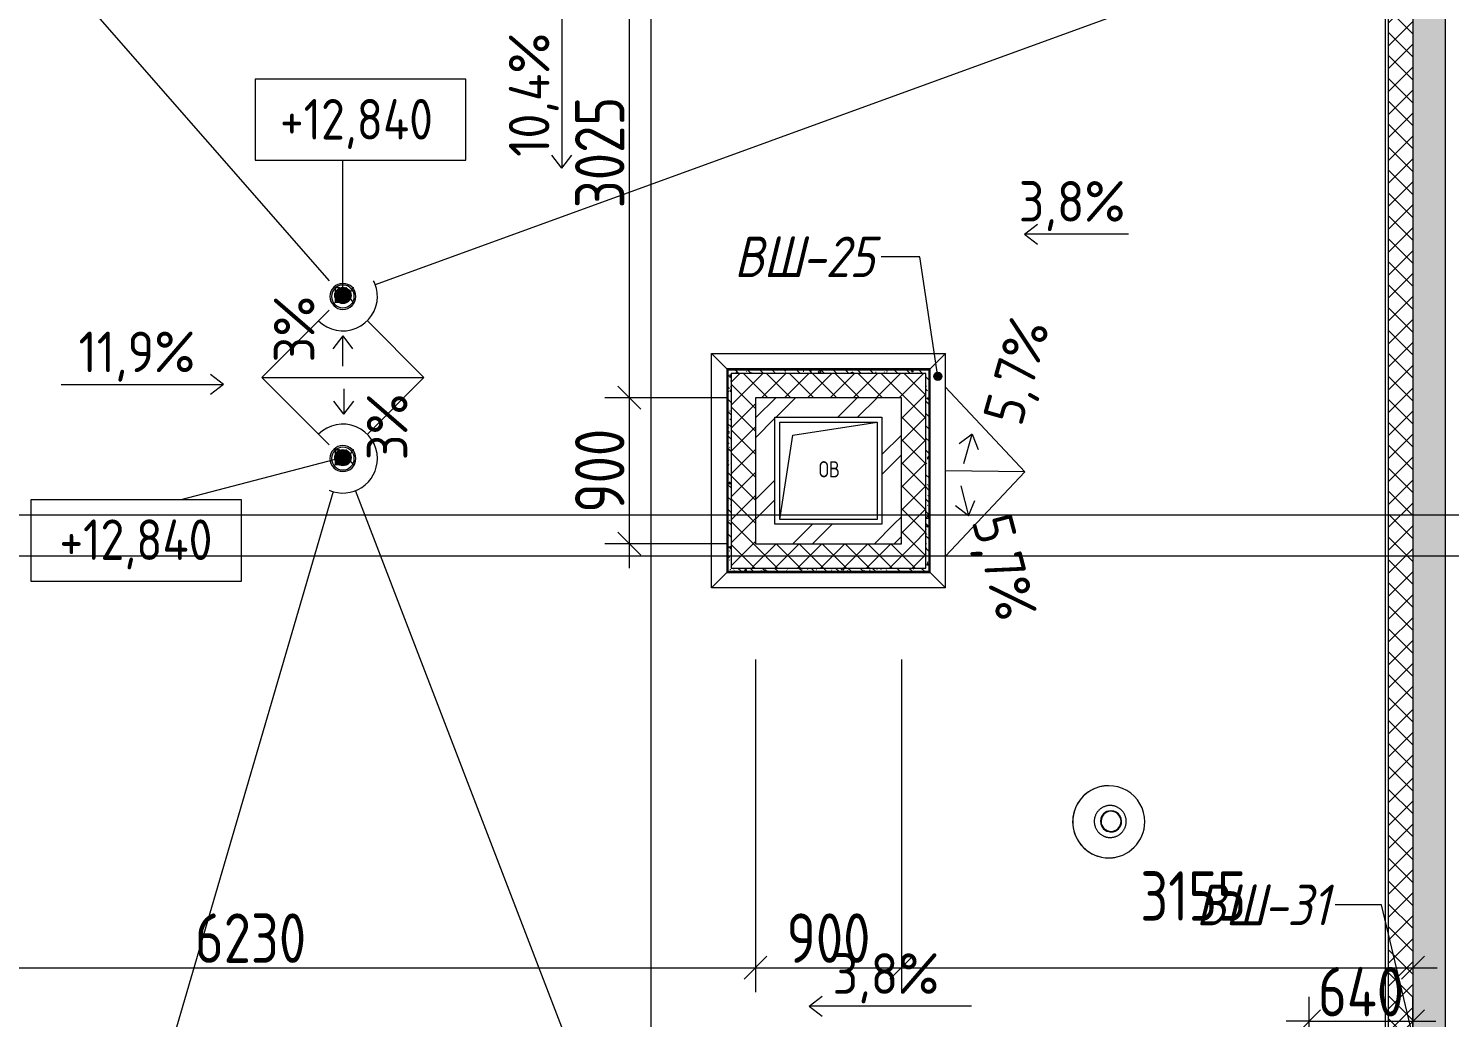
# Model space of a CAD drawing. Header units: millimetres. Extents: x -68946 to 690821, y -552984 to 293768.
# Drawn here: x 128727 to 137493, y -511053 to -504953 of the extents above; entities that cross this region are included whole.
import ezdxf

# ---------------------------------------------------------------- set-up
doc = ezdxf.new("R2010")
doc.units = ezdxf.units.MM
doc.linetypes.add('ADSK_Линия сетки', pattern=[2500, 2000, -250, 0, -250])
doc.layers.get('Defpoints').update_dxf_attribs({"color": 250})
for name, color, linetype, lineweight in [('Аннотация', 250, 'Continuous', 20), ('Крыша', 7, 'Continuous', 5), ('Оборудование', 7, 'Continuous', 9), ('Ограждение', 7, 'Continuous', 5), ('Окна', 7, 'Continuous', 5), ('Оси', 250, 'Continuous', 9), ('Отметки', 7, 'Continuous', 9), ('Перекрытие', 7, 'Continuous', 9), ('Размеры', 7, 'Continuous', 9), ('Стены внутренние', 7, 'Continuous', 9), ('Стены наружные', 7, 'Continuous', 9), ('Стены отделка', 7, 'Continuous', 13), ('Стены перегородки', 7, 'Continuous', 13), ('Стены штриховка', 250, 'Continuous', 9), ('Узлы', 250, 'Continuous', 18)]:
    doc.layers.add(name, color=color, linetype=linetype, lineweight=lineweight)
doc.styles.add('GOST Common_1', font='', dxfattribs={"width": 0.9, "height": 250})
doc.styles.add('GOST Common_2', font='', dxfattribs={"width": 0.8, "height": 350})
doc.styles.add('GOST Common_I', font='', dxfattribs={"width": 0.9, "height": 250})
doc.styles.add('ISOCPEUR', font='isocpeur.ttf', dxfattribs={"width": 0.8, "height": 100})
doc.styles.add('ISOCPEUR_1', font='isocpeur.ttf', dxfattribs={"width": 0.9, "height": 250})
doc.styles.add('А3', font='ГОСТ тип А.ttf')
doc.styles.get('GOST Common_1').set_extended_font_data('GOST Common')
doc.styles.get('GOST Common_2').set_extended_font_data('GOST Common')
doc.styles.get('GOST Common_I').set_extended_font_data('GOST Common', italic=True)
doc.dimstyles.new('ADSK_Основной_2_мм', dxfattribs={"dimscale": 304.8, "dimtxt": 201.142999, "dimasz": 0.463911, "dimexe": 0.492126, "dimexo": 0.492126, "dimgap": 0.098425, "dimtad": 1, "dimdec": 0, "dimdsep": 46, "dimtxsty": 'GOST Common_2', "dimblk1": 'OBLIQUE', "dimblk2": 'OBLIQUE', "dimsah": 1, "dimcen": 0.09, "dimdle": 0.492126, "dimazin": 0, "dimtfac": 1, "dimtdec": 4, "dimtix": 1, "dimtmove": 1, "dimatfit": 3, "dimfxl": 1, "dimtvp": 1, "dimtolj": 1, "dimtzin": 0, "dimlwd": 9, "dimlwe": 9, "dimarcsym": 2})
doc.dimstyles.new('ADSK_Основной_2_мм_1', dxfattribs={"dimscale": 304.8, "dimtxt": 201.142999, "dimasz": 0.463911, "dimexe": 0.492126, "dimexo": 0.492126, "dimgap": 0.098425, "dimtad": 1, "dimdec": 0, "dimdsep": 46, "dimtxsty": 'GOST Common_2', "dimblk1": 'OBLIQUE', "dimblk2": 'OBLIQUE', "dimsah": 1, "dimcen": 0.09, "dimdle": 0.492126, "dimazin": 0, "dimtfac": 1, "dimtdec": 4, "dimtix": 1, "dimtmove": 0, "dimatfit": 3, "dimfxl": 1, "dimtvp": 1, "dimtolj": 1, "dimtzin": 0, "dimlwd": 9, "dimlwe": 9, "dimarcsym": 2})
pattern_1 = [(45, (23667.23, -543980.64), (-251.4472, 251.4472), []), (45, (23667.23, -543599.64), (-251.4472, 251.4472), [])]
pattern_2 = [(135, (23667.23, -543980.64), (-75.43415, -75.43415), [106.68, -17.78, 3.556, -17.78]), (135, (23667.23, -543905.25), (-75.43415, -75.43415), []), (50, (23667.23, -543980.64), (127.52922, -11.15758), [13.335, -146.685]), (355, (23667.23, -543980.64), (-24.66966, 133.74002), [10.668, -117.348]), (100.451, (23677.86, -543981.57), (102.85973, 122.58178), [11.333, -124.663]), (46.184, (23667.23, -543945.08), (189.75516, -29.43036), [20.002, -220.027]), (96.636, (23683.04, -543947.53), (166.1822, 173.1996), [17, -186.995]), (351.184, (23667.23, -543945.08), (166.18393, 173.19757), [16.002, -176.022]), (21, (23685.01, -543953.97), (106.130265, -71.58603), [13.335, -146.685]), (326, (23685.01, -543953.97), (43.26188, 128.93175), [10.668, -117.348]), (71.451, (23693.85, -543959.94), (149.39198, 57.34505), [11.333, -124.663]), (37.5, (23667.23, -543980.64), (2.162228, 59.188357), [3.353, -112.573, 3.353, -115.773, -117.793]), (37.5, (23667.23, -543980.64), (2.162228, 59.188357), [-235.052, 3.353, -114.44]), (7.5, (23667.23, -543980.64), (46.773857, 70.126152), [3.353, -64.567, 3.353, -109.906, -44.895]), (7.5, (23667.23, -543980.64), (46.773857, 70.126152), [-181.178, 3.353, -41.542]), (327.5, (23627.58, -543980.64), (94.913671, -4.010093), [3.353, -41.097, 3.353, -135.331, -184.023]), (327.5, (23627.58, -543980.64), (94.913671, -4.010093), [-183.134, 3.353, -180.67]), (317.5, (23609.8, -543980.64), (103.69057, 17.79882), [3.353, -54.432, 3.353, -88.748, -130.683]), (317.5, (23609.8, -543980.64), (103.69057, 17.79882), [-149.885, 3.353, -127.33])]
pattern_3 = [(45, (23667.23, -543980.64), (-70.71068, 70.71068), []), (135, (23667.23, -543980.64), (-70.71068, -70.71068), [])]

# ---------------------------------------------------------------- blocks, each defined once
blk = doc.blocks.new('Ограждение - Ограждение-35939408-АР3_Кладочный план кровли _17_930 С2-3')
at = {"layer": 'Ограждение'}
for p, q in [((109273, 35578), (109273, 37022)), ((109367, 36928), (109273, 37022)), ((109273, 37022), (110717, 37022)), ((110623, 36928), (110717, 37022)), ((110717, 35578), (110717, 37022)), ((109367, 35672), (109273, 35578)), ((110717, 35578), (110623, 35672)), ((110717, 35578), (109273, 35578))]:
    blk.add_line(p, q, dxfattribs=at)
blk = doc.blocks.new('TN_Воронка ТехноНИКОЛЬ ВБ - Воронка ТехноНИКОЛЬ ВБ ЭКО_ Ø110х315мм-V26-АР3_Кладочный план кровли _17_930 С2-3')
at = {"layer": 'Оборудование'}
for radius, start, end in [(212.5, 360, 26.89631), (212.5, 225.01267, 360), (80, 0, 180), (80, 180, 360), (70, 360, 180), (70, 180, 360)]:
    blk.add_arc((0, 0), radius, start, end, dxfattribs=at)
blk = doc.blocks.new('TN_Воронка ТехноНИКОЛЬ ВБ - Воронка ТехноНИКОЛЬ ВБ ЭКО_ Ø110х315мм-V27-АР3_Кладочный план кровли _17_930 С2-3')
at = {"layer": 'Оборудование'}
for radius, start, end in [(212.5, 360, 134.98733), (212.5, 246.59145, 360), (80, 0, 180), (80, 180, 360), (70, 360, 180), (70, 180, 360)]:
    blk.add_arc((0, 0), radius, start, end, dxfattribs=at)
blk = doc.blocks.new('_Wn_-As_OpeningMEP_floor__Rectangular - _Wn_-As_OpeningMEP_floor__Rectangular-32466830-АР3_Кладочный план кровли _17_930 С2-3')
at = {"layer": 'Узлы', "lineweight": 5}
for p, q in [((-300, -250), (-219.6, 269.6)), ((-219.6, 269.6), (300, 350))]:
    blk.add_line(p, q, dxfattribs=at)
blk = doc.blocks.new('TN_Аэратор кровельный ТехноНИКОЛЬ - Аэратор кровельный ТехноНИКОЛЬ 160х460мм-36023644-АР3_Кладочный план кровли _17_930 С2-3')
at = {"layer": 'Оборудование'}
for p, q in [((74130.2, 40914.9), (74130, 40914.8)), ((74175.1, 40763.2), (74174.8, 40763.1)), ((74200, 40635.6), (74200.3, 40635.7)), ((74216.4, 40478.3), (74216.6, 40478.3))]:
    blk.add_line(p, q, dxfattribs=at)
at = {"layer": 'Оборудование', "flags": 128}
for points in [[(74281.3, 40698.4), (74281.3, 40702.4), (74281, 40706.3), (74280.6, 40710.2), (74280.1, 40714.2), (74279.4, 40718), (74278.5, 40721.9), (74277.5, 40725.7), (74276.3, 40729.5), (74275, 40733.2), (74273.6, 40736.9), (74271.9, 40740.5), (74270.2, 40744), (74268.3, 40747.5), (74266.3, 40750.9), (74264.1, 40754.2), (74261.8, 40757.4), (74259.4, 40760.5), (74256.9, 40763.5), (74254.2, 40766.4), (74251.4, 40769.2), (74248.5, 40771.9), (74245.5, 40774.5), (74242.5, 40777), (74239.3, 40779.3), (74236, 40781.5), (74232.6, 40783.6), (74229.2, 40785.5), (74225.7, 40787.3), (74222.1, 40788.9), (74218.4, 40790.4), (74214.7, 40791.8), (74211, 40793), (74207.2, 40794.1), (74203.3, 40795), (74199.4, 40795.7), (74195.5, 40796.3), (74191.6, 40796.8), (74187.7, 40797), (74183.7, 40797.2), (74179.8, 40797.1), (74175.8, 40796.9), (74171.9, 40796.6), (74168, 40796.1), (74164.1, 40795.4), (74160.2, 40794.6), (74156.4, 40793.6), (74152.6, 40792.5), (74148.9, 40791.2), (74145.2, 40789.8), (74141.6, 40788.2), (74138, 40786.5), (74134.6, 40784.6), (74131.1, 40782.7), (74127.8, 40780.5), (74124.6, 40778.3), (74121.4, 40775.9), (74118.4, 40773.4), (74115.5, 40770.7), (74112.6, 40768), (74109.9, 40765.1), (74107.3, 40762.2), (74104.8, 40759.1), (74102.4, 40755.9), (74100.2, 40752.7), (74098.1, 40749.3), (74096.1, 40745.9), (74094.3, 40742.4), (74092.6, 40738.9), (74091.1, 40735.2), (74089.7, 40731.5), (74088.4, 40727.8), (74087.3, 40724), (74086.4, 40720.2), (74085.6, 40716.3), (74085, 40712.4), (74084.5, 40708.5), (74084.2, 40704.5), (74084, 40700.6), (74084, 40698.5)], [(74084, 40698.5), (74084.1, 40694.5), (74084.3, 40690.6), (74084.7, 40686.6), (74085.2, 40682.7), (74085.9, 40678.8), (74086.8, 40675), (74087.8, 40671.2), (74089, 40667.4), (74090.3, 40663.7), (74091.8, 40660), (74093.4, 40656.4), (74095.1, 40652.9), (74097, 40649.4), (74099, 40646), (74101.2, 40642.7), (74103.5, 40639.5), (74105.9, 40636.4), (74108.5, 40633.4), (74111.1, 40630.5), (74113.9, 40627.6), (74116.8, 40624.9), (74119.8, 40622.4), (74122.9, 40619.9), (74126.1, 40617.6), (74129.3, 40615.4), (74132.7, 40613.3), (74136.1, 40611.4), (74139.7, 40609.6), (74143.2, 40607.9), (74146.9, 40606.4), (74150.6, 40605.1), (74154.4, 40603.9), (74158.2, 40602.8), (74162, 40601.9), (74165.9, 40601.2), (74169.8, 40600.6), (74173.7, 40600.1), (74177.6, 40599.9), (74181.6, 40599.7), (74185.5, 40599.8), (74189.5, 40600), (74193.4, 40600.3), (74197.3, 40600.8), (74201.2, 40601.5), (74205.1, 40602.3), (74208.9, 40603.3), (74212.7, 40604.4), (74216.4, 40605.7), (74220.1, 40607.1), (74223.7, 40608.7), (74227.3, 40610.4), (74230.8, 40612.2), (74234.2, 40614.2), (74237.5, 40616.4), (74240.7, 40618.6), (74243.9, 40621), (74246.9, 40623.5), (74249.9, 40626.2), (74252.7, 40628.9), (74255.4, 40631.8), (74258, 40634.7), (74260.5, 40637.8), (74262.9, 40640.9), (74265.1, 40644.2), (74267.2, 40647.5), (74269.2, 40651), (74271, 40654.5), (74272.7, 40658), (74274.2, 40661.7), (74275.6, 40665.4), (74276.9, 40669.1), (74278, 40672.9), (74278.9, 40676.7), (74279.7, 40680.6), (74280.4, 40684.5), (74280.8, 40688.4), (74281.2, 40692.4), (74281.3, 40696.3), (74281.3, 40698.4)]]:
    blk.add_lwpolyline(points, dxfattribs=at)
at = {"layer": 'Оборудование'}
for centre, major_axis, start_param, end_param in [((74173.2, 40696.6), (-43.2, 218.3), 0.253317, 1.375315), ((74173.4, 40696.6), (-43.2, 218.3), 4.516907, 7.6585), ((74173.2, 40696.6), (-43.2, 218.3), 6.087704, 6.312103), ((74187.4, 40699.4), (-12.6, 63.8), 6.087704, 7.6585), ((74187.7, 40699.4), (-12.6, 63.8), 4.516907, 7.6585), ((74187.7, 40699.4), (-12, 60.8), 4.516907, 7.6585), ((74173.2, 40696.6), (-43.2, 218.3), 1.375315, 2.721712), ((74173.4, 40696.6), (-43.2, 218.3), 1.375315, 4.516907), ((74187.4, 40699.4), (-12.6, 63.8), 1.375315, 3.33881), ((74187.7, 40699.4), (-12.6, 63.8), 1.375315, 4.516907), ((74187.7, 40699.4), (-12, 60.8), 1.375315, 4.516907), ((74187.4, 40699.4), (-12, 60.8), 4.516907, 5.933399), ((74187.4, 40699.4), (-12, 60.8), 3.172849, 4.516907), ((74173.2, 40696.6), (-43.2, 218.3), 2.946111, 3.170511)]:
    blk.add_ellipse(centre, major_axis=major_axis, ratio=0.999485, start_param=start_param, end_param=end_param, dxfattribs=at)
blk = doc.blocks.new('Высотные отметки - Рамка-32693647-АР3_Кладочный план кровли _17_930 С2-3')
at = {"layer": 'Аннотация'}
for p, q in [((-6.5, 0), (-6.5, 5)), ((-6.5, 5), (6.5, 5)), ((6.5, 5), (6.5, 0)), ((6.5, 0), (-6.5, 0))]:
    blk.add_line(p, q, dxfattribs=at)
blk = doc.blocks.new('_Oblique')
at = {"color": 0, "linetype": 'ByBlock', "lineweight": -2}
blk.add_line((-0.5, -0.5), (0.5, 0.5), dxfattribs=at)
blk = doc.blocks.new('*D6253')
at = {"layer": 'Defpoints', "color": 0, "lineweight": 30, "transparency": 16777216}
for p in [(126982.2, -507190.7), (133212.2, -508693.6), (133212.2, -510745.1)]:
    blk.add_point(p, dxfattribs=at)
at = {"layer": 'Размеры', "color": 0, "lineweight": 9, "transparency": 16777216}
for p, q in [((126982.2, -507340.7), (126982.2, -510895.1)), ((133212.2, -508843.6), (133212.2, -510895.1)), ((126832.2, -510745.1), (133362.2, -510745.1))]:
    blk.add_line(p, q, dxfattribs=at)
at = {"layer": 'Размеры', "color": 0, "lineweight": 9, "transparency": 16777216, "xscale": 141.4, "yscale": 141.4, "zscale": 141.4, "rotation": 180}
blk.add_blockref('_Oblique', (126982.2, -510745.1), dxfattribs=at)
at = {"layer": 'Размеры', "color": 0, "lineweight": 9, "transparency": 16777216, "xscale": 141.4, "yscale": 141.4, "zscale": 141.4}
blk.add_blockref('_Oblique', (133212.2, -510745.1), dxfattribs=at)
at = {"layer": 'Размеры', "color": 0, "transparency": 16777216, "insert": (130097.2, -510562.7), "char_height": 304.8, "width": 605.475, "attachment_point": 5, "style": 'А3'}
blk.add_mtext('\\A1;6230', dxfattribs=at)
blk = doc.blocks.new('*D6254')
at = {"layer": 'Defpoints', "color": 0, "lineweight": 30, "transparency": 16777216}
for p in [(133212.2, -508693.6), (134112.2, -508693.6), (134112.2, -510745.1)]:
    blk.add_point(p, dxfattribs=at)
at = {"layer": 'Размеры', "color": 0, "lineweight": 9, "transparency": 16777216}
for p, q in [((133212.2, -508843.6), (133212.2, -510895.1)), ((134112.2, -508843.6), (134112.2, -510895.1)), ((133062.2, -510745.1), (134262.2, -510745.1))]:
    blk.add_line(p, q, dxfattribs=at)
at = {"layer": 'Размеры', "color": 0, "lineweight": 9, "transparency": 16777216, "xscale": 141.4, "yscale": 141.4, "zscale": 141.4, "rotation": 180}
blk.add_blockref('_Oblique', (133212.2, -510745.1), dxfattribs=at)
at = {"layer": 'Размеры', "color": 0, "lineweight": 9, "transparency": 16777216, "xscale": 141.4, "yscale": 141.4, "zscale": 141.4}
blk.add_blockref('_Oblique', (134112.2, -510745.1), dxfattribs=at)
at = {"layer": 'Размеры', "color": 0, "transparency": 16777216, "insert": (133662.2, -510562.7), "char_height": 304.8, "width": 454.106, "attachment_point": 5, "style": 'А3'}
blk.add_mtext('\\A1;900', dxfattribs=at)
blk = doc.blocks.new('*D6255')
at = {"layer": 'Defpoints', "color": 0, "lineweight": 30, "transparency": 16777216}
for p in [(134112.2, -508693.6), (137267.2, -510645.1), (137267.2, -510745.1)]:
    blk.add_point(p, dxfattribs=at)
at = {"layer": 'Размеры', "color": 0, "lineweight": 9, "transparency": 16777216}
for p, q in [((134112.2, -508843.6), (134112.2, -510895.1)), ((133962.2, -510745.1), (137417.2, -510745.1)), ((137267.2, -510795.1), (137267.2, -510895.1))]:
    blk.add_line(p, q, dxfattribs=at)
at = {"layer": 'Размеры', "color": 0, "lineweight": 9, "transparency": 16777216, "xscale": 141.4, "yscale": 141.4, "zscale": 141.4, "rotation": 180}
blk.add_blockref('_Oblique', (134112.2, -510745.1), dxfattribs=at)
at = {"layer": 'Размеры', "color": 0, "lineweight": 9, "transparency": 16777216, "xscale": 141.4, "yscale": 141.4, "zscale": 141.4}
blk.add_blockref('_Oblique', (137267.2, -510745.1), dxfattribs=at)
at = {"layer": 'Размеры', "color": 0, "transparency": 16777216, "insert": (135585.6, -510150.6), "char_height": 304.8, "width": 560.473, "attachment_point": 1, "line_spacing_factor": 1.022761, "style": 'А3'}
blk.add_mtext('\\A1;3155', dxfattribs=at)
blk = doc.blocks.new('*D6394')
at = {"layer": 'Defpoints', "color": 0, "lineweight": 30, "transparency": 16777216}
for p in [(132533.6, -504205.6), (132433.6, -507230.6), (133183.2, -507230.6)]:
    blk.add_point(p, dxfattribs=at)
at = {"layer": 'Размеры', "color": 0, "lineweight": 9, "transparency": 16777216}
for p, q in [((132433.6, -504055.6), (132433.6, -507380.6)), ((132383.6, -504205.6), (132283.6, -504205.6)), ((133033.2, -507230.6), (132283.6, -507230.6))]:
    blk.add_line(p, q, dxfattribs=at)
at = {"layer": 'Размеры', "color": 0, "lineweight": 9, "transparency": 16777216, "xscale": 141.4, "yscale": 141.4, "zscale": 141.4}
for p, rotation in [((132433.6, -504205.6), 90), ((132433.6, -507230.6), 270)]:
    blk.add_blockref('_Oblique', p, dxfattribs=dict(at, rotation=rotation))
at = {"layer": 'Размеры', "color": 0, "transparency": 16777216, "insert": (132251.2, -505718.1), "char_height": 304.8, "width": 605.475, "attachment_point": 5, "rotation": 90, "style": 'А3'}
blk.add_mtext('\\A1;3025', dxfattribs=at)
blk = doc.blocks.new('*D6395')
at = {"layer": 'Defpoints', "color": 0, "lineweight": 30, "transparency": 16777216}
for p in [(133183.2, -507230.6), (132433.6, -508130.6), (133183.2, -508130.6)]:
    blk.add_point(p, dxfattribs=at)
at = {"layer": 'Размеры', "color": 0, "lineweight": 9, "transparency": 16777216}
for p, q in [((132433.6, -507080.6), (132433.6, -508280.6)), ((133033.2, -507230.6), (132283.6, -507230.6)), ((133033.2, -508130.6), (132283.6, -508130.6))]:
    blk.add_line(p, q, dxfattribs=at)
at = {"layer": 'Размеры', "color": 0, "lineweight": 9, "transparency": 16777216, "xscale": 141.4, "yscale": 141.4, "zscale": 141.4}
for p, rotation in [((132433.6, -507230.6), 90), ((132433.6, -508130.6), 270)]:
    blk.add_blockref('_Oblique', p, dxfattribs=dict(at, rotation=rotation))
at = {"layer": 'Размеры', "color": 0, "transparency": 16777216, "insert": (132251.2, -507680.6), "char_height": 304.8, "width": 454.106, "attachment_point": 5, "rotation": 90, "style": 'А3'}
blk.add_mtext('\\A1;900', dxfattribs=at)
blk = doc.blocks.new('*D6398')
at = {"layer": 'Defpoints', "color": 0, "lineweight": 30, "transparency": 16777216}
for p in [(137267.2, -511075.3), (136627.2, -511500.6), (137267.2, -511500.6)]:
    blk.add_point(p, dxfattribs=at)
at = {"layer": 'Размеры', "color": 0, "lineweight": 9, "transparency": 16777216}
for p, q in [((136627.2, -511350.6), (136627.2, -510925.3)), ((137267.2, -511350.6), (137267.2, -510925.3)), ((136627.2, -511075.3), (136485.8, -511075.3)), ((136627.2, -511075.3), (137267.2, -511075.3)), ((137267.2, -511075.3), (137408.6, -511075.3))]:
    blk.add_line(p, q, dxfattribs=at)
at = {"layer": 'Размеры', "color": 0, "lineweight": 9, "transparency": 16777216, "xscale": 141.4, "yscale": 141.4, "zscale": 141.4}
blk.add_blockref('_Oblique', (136627.2, -511075.3), dxfattribs=at)
at = {"layer": 'Размеры', "color": 0, "lineweight": 9, "transparency": 16777216, "xscale": 141.4, "yscale": 141.4, "zscale": 141.4, "rotation": 180}
blk.add_blockref('_Oblique', (137267.2, -511075.3), dxfattribs=at)
at = {"layer": 'Размеры', "color": 0, "transparency": 16777216, "insert": (136947.2, -510892.9), "char_height": 304.8, "width": 474.561, "attachment_point": 5, "style": 'А3'}
blk.add_mtext('\\A1;640', dxfattribs=at)

msp = doc.modelspace()

# ---------------------------------------------------------------- hatches: boundary and pattern name
at = {"layer": 'Аннотация'}
h = msp.add_hatch(color=256, dxfattribs=at)
edge = h.paths.add_edge_path()
edge.add_arc((134336.7466, -507098.6607), 25, 0, 360)
at = {"layer": 'Отметки'}
h = msp.add_hatch(color=256, dxfattribs=at)
edge = h.paths.add_edge_path()
edge.add_arc((130667.2298, -506599.66), 50, 0, 360)
h = msp.add_hatch(color=256, dxfattribs=at)
edge = h.paths.add_edge_path()
edge.add_arc((130667.2298, -507599.66), 50, 0, 360)
at = {"layer": 'Стены внутренние', "lineweight": 5}
h = msp.add_hatch(dxfattribs=at)
h.set_pattern_fill('FP_1', color=256, style=0, pattern_type=2)
h.set_pattern_definition([(135, (23667.23, -543980.64), (-142.56192, -142.56192), []), (135, (23809.8, -543980.64), (-142.56192, -142.56192), [252.016, -50.403, 3.353, -47.05])])
h.paths.add_polyline_path([(137467.2304, -524955.6404), (137467.2304, -485605.6404), (137267.2304, -485605.6404), (137267.2304, -524955.6404), (137399.2356, -524955.6404)])
at = {"layer": 'Стены наружные', "lineweight": 5}
h = msp.add_hatch(dxfattribs=at)
h.set_pattern_fill('FP_33', color=256, style=0, pattern_type=2)
h.set_pattern_definition(pattern_3)
h.paths.add_polyline_path([(137267.2298, -511354.64), (137267.2298, -494965.64), (137117.2298, -494965.64), (137117.2298, -511354.64)])
h = msp.add_hatch(dxfattribs=at)
h.set_pattern_fill('FP_48', color=256, style=0, pattern_type=2)
h.set_pattern_definition(pattern_2)
h.paths.add_polyline_path([(133062.2304, -507080.6404), (134262.2304, -507080.6404), (134262.2304, -507060.6404), (133042.2304, -507060.6404), (133042.2304, -507080.6404)])
h = msp.add_hatch(dxfattribs=at)
h.set_pattern_fill('FP_48', color=256, style=0, pattern_type=2)
h.set_pattern_definition(pattern_2)
h.paths.add_polyline_path([(133042.2304, -508300.6404), (133062.2304, -508300.6404), (133062.2304, -507080.6404), (133042.2304, -507080.6404), (133042.2304, -507681.1631)])
h = msp.add_hatch(dxfattribs=at)
h.set_pattern_fill('FP_33', color=256, style=0, pattern_type=2)
h.set_pattern_definition(pattern_3)
h.paths.add_polyline_path([(133212.2304, -507230.6404), (134112.2304, -507230.6404), (134112.2304, -507080.6404), (133062.2304, -507080.6404), (133062.2304, -507230.6404), (133146.0082, -507230.6404)])
h = msp.add_hatch(dxfattribs=at)
h.set_pattern_fill('FP_33', color=256, style=0, pattern_type=2)
h.set_pattern_definition(pattern_3)
h.paths.add_polyline_path([(134262.2304, -508130.6404), (134262.2304, -507080.6404), (134112.2304, -507080.6404), (134112.2304, -508130.6404)])
h = msp.add_hatch(dxfattribs=at)
h.set_pattern_fill('FP_48', color=256, style=0, pattern_type=2)
h.set_pattern_definition(pattern_2)
h.paths.add_polyline_path([(134262.2304, -508280.6404), (134282.2304, -508280.6404), (134282.2304, -507060.6404), (134262.2304, -507060.6404), (134262.2304, -508233.5988)])
h = msp.add_hatch(dxfattribs=at)
h.set_pattern_fill('FP_33', color=256, style=0, pattern_type=2)
h.set_pattern_definition(pattern_3)
h.paths.add_polyline_path([(133062.2304, -508280.6404), (133212.2304, -508280.6404), (133212.2304, -507230.6404), (133062.2304, -507230.6404), (133062.2304, -507681.1631)])
h = msp.add_hatch(dxfattribs=at)
h.set_pattern_fill('FP_43', color=256, style=0, pattern_type=2)
h.set_pattern_definition(pattern_1)
h.paths.add_polyline_path([(133854.8794, -507350.6404), (133992.2304, -507350.6404), (133992.2304, -507230.6404), (133212.2304, -507230.6404), (133212.2304, -507350.6404), (133332.2304, -507350.6404)])
h = msp.add_hatch(dxfattribs=at)
h.set_pattern_fill('FP_43', color=256, style=0, pattern_type=2)
h.set_pattern_definition(pattern_1)
h.paths.add_polyline_path([(133992.2304, -508010.6404), (134112.2304, -508010.6404), (134112.2304, -507230.6404), (133992.2304, -507230.6404), (133992.2304, -507681.1631)])
h = msp.add_hatch(dxfattribs=at)
h.set_pattern_fill('FP_43', color=256, style=0, pattern_type=2)
h.set_pattern_definition(pattern_1)
h.paths.add_polyline_path([(133332.2304, -508130.6404), (133332.2304, -507350.6404), (133212.2304, -507350.6404), (133212.2304, -508130.6404)])
h = msp.add_hatch(dxfattribs=at)
h.set_pattern_fill('FP_43', color=256, style=0, pattern_type=2)
h.set_pattern_definition(pattern_1)
h.paths.add_polyline_path([(133332.2304, -508130.6404), (134112.2304, -508130.6404), (134112.2304, -508010.6404), (133332.2304, -508010.6404)])
h = msp.add_hatch(dxfattribs=at)
h.set_pattern_fill('FP_33', color=256, style=0, pattern_type=2)
h.set_pattern_definition(pattern_3)
h.paths.add_polyline_path([(133854.8794, -508280.6404), (134262.2304, -508280.6404), (134262.2304, -508130.6404), (133212.2304, -508130.6404), (133212.2304, -508280.6404), (133332.2304, -508280.6404)])
h = msp.add_hatch(dxfattribs=at)
h.set_pattern_fill('FP_48', color=256, style=0, pattern_type=2)
h.set_pattern_definition(pattern_2)
h.paths.add_polyline_path([(133332.2304, -508300.6404), (134282.2304, -508300.6404), (134282.2304, -508280.6404), (133062.2304, -508280.6404), (133062.2304, -508300.6404), (133146.0082, -508300.6404)])

# ---------------------------------------------------------------- linework, layer by layer
at = {"layer": 'Аннотация'}
for p, q in [((134224.8991, -506361.6254), (133986.1343, -506361.6254)), ((134336.7466, -507098.6607), (134224.8991, -506361.6254)), ((137073.4943, -510358.0261), (136787.1045, -510358.0261)), ((137345.1482, -511499.9974), (137073.4943, -510358.0261))]:
    msp.add_line(p, q, dxfattribs=at)
msp.add_circle((134336.7466, -507098.6607), 25, dxfattribs=at)
at = {"layer": 'Крыша'}
for p, q in [((136989.2298, -504306.7315), (130865.4991, -506533.5427)), ((128890.9804, -504575.6404), (130583.2304, -506509.6404)), ((130167.2304, -507105.6404), (130583.2304, -506689.6404)), ((130816.6677, -506755.0777), (131167.2304, -507105.6404)), ((130583.2304, -507521.6404), (130167.2304, -507105.6404)), ((130167.2304, -507105.6404), (131167.2304, -507105.6404)), ((131167.2304, -507105.6404), (130816.6677, -507456.2031)), ((134384.2304, -507164.9518), (134873.0952, -507686.6404)), ((134873.0952, -507686.6404), (134384.2304, -507681.8387)), ((134873.0952, -507686.6404), (134384.2304, -508208.329)), ((130607.8965, -507808.2798), (128648.6303, -514499.641)), ((132886.7338, -513369.0185), (130745.3995, -507802.8536))]:
    msp.add_line(p, q, dxfattribs=at)
at = {"layer": 'Оси', "linetype": 'ADSK_Линия сетки', "ltscale": 100}
for p, q in [((132567.2307, -482778.6358), (132567.2307, -547719.4803)), ((137267.2304, -482778.6358), (137267.2304, -547719.4803)), ((179694.6279, -507955.4895), (122987.2298, -507955.4895)), ((88763.207, -508205.64), (180488.1093, -508205.64))]:
    msp.add_line(p, q, dxfattribs=at)
at = {"layer": 'Отметки'}
for p, q in [((130667.2298, -505765.0628), (130775.3664, -505765.0628)), ((130667.2298, -506599.66), (130667.2298, -505765.0628)), ((130667.2298, -507599.66), (129667.0878, -507860.5814)), ((129667.0878, -507860.5814), (129392.0317, -507860.5814))]:
    msp.add_line(p, q, dxfattribs=at)
for centre in [(130667.2298, -506599.66), (130667.2298, -507599.66)]:
    msp.add_circle(centre, 50, dxfattribs=at)
at = {"layer": 'Перекрытие'}
for p, q in [((133362.2304, -507980.6404), (133362.2304, -507380.6404)), ((133362.2304, -507380.6404), (133962.2304, -507380.6404)), ((133962.2304, -507380.6404), (133962.2304, -507980.6404)), ((133962.2304, -507980.6404), (133362.2304, -507980.6404))]:
    msp.add_line(p, q, dxfattribs=at)
at = {"layer": 'Размеры'}
for p, q in [((132017.1378, -504814.2708), (132017.1378, -505814.2708)), ((132017.1378, -505814.2708), (131955.7516, -505734.2708)), ((132017.1378, -505814.2708), (132078.5239, -505734.2708)), ((134870.6361, -506221.12), (134950.6361, -506159.7339)), ((134870.6361, -506221.12), (134950.6361, -506282.5062)), ((135513.2807, -506221.12), (134870.6361, -506221.12)), ((130665.6002, -506849.3161), (130604.2141, -506929.3161)), ((130665.6002, -506849.3161), (130726.9864, -506929.3161)), ((130665.6002, -507035.0538), (130665.6002, -506849.3161)), ((129929.5482, -507149.3737), (129849.5482, -507087.9876)), ((128929.5482, -507149.3737), (129929.5482, -507149.3737)), ((129929.5482, -507149.3737), (129849.5482, -507210.7599)), ((130672.1173, -507175.1717), (130672.1173, -507331.5824)), ((130672.1173, -507331.5824), (130610.7312, -507251.5824)), ((130672.1173, -507331.5824), (130733.5035, -507251.5824)), ((134548.6477, -507454.9571), (134467.8403, -507515.2765)), ((134497.7019, -507635.4742), (134548.6477, -507454.9571)), ((134548.6477, -507454.9571), (134585.9972, -507548.6229)), ((134477.8883, -507774.4952), (134526.2935, -507958.0428)), ((134526.2935, -507958.0428), (134446.5366, -507896.3411)), ((134526.2935, -507958.0428), (134565.2501, -507865.034)), ((133543.5179, -510982.8713), (133623.5179, -510921.4851)), ((133543.5179, -510982.8713), (133623.5179, -511044.2574)), ((134543.5179, -510982.8713), (133543.5179, -510982.8713))]:
    msp.add_line(p, q, dxfattribs=at)
at = {"layer": 'Стены отделка', "lineweight": 5}
for p, q in [((134290.2304, -507052.6404), (133034.2304, -507052.6404)), ((133034.2304, -507052.6404), (133034.2304, -508308.6404)), ((134290.2304, -508308.6404), (134290.2304, -507052.6404)), ((133034.2304, -508308.6404), (134290.2304, -508308.6404))]:
    msp.add_line(p, q, dxfattribs=at)
at = {"layer": 'Стены перегородки'}
for p, q in [((137467.2304, -524955.6404), (137467.2304, -485405.6404)), ((137267.2304, -485605.6404), (137267.2304, -515530.6404)), ((137267.2298, -494965.64), (137267.2298, -511354.64)), ((137097.2298, -511350.6404), (137097.2298, -495115.64)), ((134112.2304, -507230.6404), (133212.2304, -507230.6404)), ((133212.2304, -507230.6404), (133212.2304, -508130.6404)), ((134112.2304, -508130.6404), (134112.2304, -507230.6404)), ((133332.2304, -507350.6404), (133992.2304, -507350.6404)), ((133332.2304, -508010.6404), (133332.2304, -507350.6404)), ((133992.2304, -507350.6404), (133992.2304, -508010.6404)), ((133992.2304, -508010.6404), (133332.2304, -508010.6404)), ((133212.2304, -508130.6404), (134112.2304, -508130.6404))]:
    msp.add_line(p, q, dxfattribs=at)
at = {"layer": 'Стены штриховка'}
for p, q in [((137117.2298, -511350.6404), (137117.2298, -495115.64)), ((134286.2304, -507056.6404), (133038.2304, -507056.6404)), ((133038.2304, -507056.6404), (133038.2304, -508304.6404)), ((134282.2304, -507060.6404), (133042.2304, -507060.6404)), ((133042.2304, -507060.6404), (133042.2304, -508300.6404)), ((134262.2304, -507080.6404), (133062.2304, -507080.6404)), ((133062.2304, -507080.6404), (133062.2304, -508280.6404)), ((134262.2304, -508280.6404), (134262.2304, -507080.6404)), ((134282.2304, -508300.6404), (134282.2304, -507060.6404)), ((134286.2304, -508304.6404), (134286.2304, -507056.6404)), ((133038.2304, -508304.6404), (134286.2304, -508304.6404)), ((133042.2304, -508300.6404), (134282.2304, -508300.6404)), ((133062.2304, -508280.6404), (134262.2304, -508280.6404))]:
    msp.add_line(p, q, dxfattribs=at)

# ---------------------------------------------------------------- block references
at = {"layer": 'Оборудование'}
for name, p in [('TN_Воронка ТехноНИКОЛЬ ВБ - Воронка ТехноНИКОЛЬ ВБ ЭКО_ Ø110х315мм-V26-АР3_Кладочный план кровли _17_930 С2-3', (130667.2304, -506605.6404)), ('TN_Воронка ТехноНИКОЛЬ ВБ - Воронка ТехноНИКОЛЬ ВБ ЭКО_ Ø110х315мм-V27-АР3_Кладочный план кровли _17_930 С2-3', (130667.2304, -507605.6404)), ('TN_Аэратор кровельный ТехноНИКОЛЬ - Аэратор кровельный ТехноНИКОЛЬ 160х460мм-36023644-АР3_Кладочный план кровли _17_930 С2-3', (61217.3905, -550541.9224))]:
    msp.add_blockref(name, p, dxfattribs=at)
at = {"layer": 'Ограждение'}
msp.add_blockref('Ограждение - Ограждение-35939408-АР3_Кладочный план кровли _17_930 С2-3', (23667.2298, -543980.641), dxfattribs=at)
at = {"layer": 'Окна'}
msp.add_blockref('_Wn_-As_OpeningMEP_floor__Rectangular - _Wn_-As_OpeningMEP_floor__Rectangular-32466830-АР3_Кладочный план кровли _17_930 С2-3', (133662.2304, -507730.6404), dxfattribs=at)
at = {"layer": 'Отметки', "extrusion": (0, 0, -1), "xscale": 99.99999999999993, "yscale": 99.99999999999993, "zscale": 99.99999999999993}
msp.add_blockref('Высотные отметки - Рамка-32693647-АР3_Кладочный план кровли _17_930 С2-3', (-130775.3664, -505765.0628), dxfattribs=at)
at = {"layer": 'Отметки', "extrusion": (0, 0, -1), "xscale": 99.99999999999993, "yscale": 99.99999999999993, "zscale": 99.99999999999993, "rotation": 180}
msp.add_blockref('Высотные отметки - Рамка-32693647-АР3_Кладочный план кровли _17_930 С2-3', (-129392.0317, -507860.5814), dxfattribs=at)

# ---------------------------------------------------------------- texts
at = {"layer": 'Аннотация', "attachment_point": 1}
for s, insert, char_height, width, style in [('ВШ', (133081.2593, -506236.6254), 250, 505.063125, 'GOST Common_I'), ('-25', (133497.978, -506236.6254), 250, 591.645375, 'GOST Common_I'), ('ВК', (130607.2515, -506546.6253), 100, 160.3375, 'ISOCPEUR'), ('ВК', (130607.2515, -507546.6253), 100, 160.3375, 'ISOCPEUR'), ('ОВ', (133602.2515, -507621.685), 100, 160.3375, 'ISOCPEUR'), ('ВШ', (135929.8545, -510233.0261), 250, 505.063125, 'GOST Common_I'), ('-31', (136346.5733, -510233.0261), 250, 533.923875, 'GOST Common_I')]:
    msp.add_mtext(s, dxfattribs=dict(at, insert=insert, char_height=char_height, width=width, style=style))
at = {"layer": 'Отметки', "char_height": 250, "width": 1191.744618, "attachment_point": 1, "line_spacing_factor": 1.022761, "style": 'GOST Common_1'}
for insert in [(130278.8061, -505388.3558), (128918.4566, -507980.9689)]:
    msp.add_mtext('+12,840', dxfattribs=dict(at, insert=insert))
at = {"layer": 'Размеры', "char_height": 250, "attachment_point": 1, "line_spacing_factor": 1.149209, "style": 'ISOCPEUR_1'}
for s, insert, width, rotation in [('10,4%', (131690.5238, -505745.0044), 1033.760497, 90), ('3%', (130241.2296, -507012.7294), 540.782225, 90), ('5,7%', (134611.2892, -507346.5559), 854.495671, 74.23980734), ('3%', (130814.7355, -507615.5624), 540.782225, 90), ('5,7%', (134786.022, -507927.6792), 854.495671, 284.77368935)]:
    msp.add_mtext(s, dxfattribs=dict(at, insert=insert, width=width, rotation=rotation))
for s, insert, width in [('3,8%', (134835.9186, -505894.5061), 854.495671), ('11,9%', (129036.1615, -506822.7598), 944.128084), ('3,8%', (133687.4781, -510656.2573), 854.495671)]:
    msp.add_mtext(s, dxfattribs=dict(at, insert=insert, width=width))

# ---------------------------------------------------------------- dimensions: what is measured, and where the dimension line sits
at = {"layer": 'Размеры'}
for base, p1, p2, override, picture, middle in [((132433.6167, -507230.6404), (132533.6016, -504205.6404), (133183.2304, -507230.6404), {"dimtxt": 1, "dimlfac": 1, "dimpost": '<>', "dimtxsty": 'А3', "dimfxl": 3093.968751}, '*D6394', (132251.2167, -505718.1404)), ((132433.6167, -508130.6404), (133183.2304, -507230.6404), (133183.2304, -508130.6404), {"dimtxt": 1, "dimlfac": 1, "dimpost": '<>', "dimtxsty": 'А3', "dimfxl": 900}, '*D6395', (132251.2167, -507680.6404))]:
    dim = msp.add_linear_dim(base=base, p1=p1, p2=p2, angle=90, dimstyle='ADSK_Основной_2_мм_1', override=override, dxfattribs=at)
    dim.commit()
    dim.dimension.update_dxf_attribs({"geometry": picture, "text_midpoint": middle})
for base, p1, p2, override, picture, middle in [((133212.2304, -510745.0745), (126982.2304, -507190.7065), (133212.2304, -508693.6404), {"dimtxt": 1, "dimlfac": 1, "dimpost": '<>', "dimtxsty": 'А3', "dimfxl": 6408.721419}, '*D6253', (130097.2304, -510562.6745)), ((134112.2304, -510745.0745), (133212.2304, -508693.6404), (134112.2304, -508693.6404), {"dimtxt": 1, "dimlfac": 1, "dimpost": '<>', "dimtxsty": 'А3', "dimfxl": 900}, '*D6254', (133662.2304, -510562.6745)), ((137267.2298, -511075.327), (136627.2298, -511500.6404), (137267.2298, -511500.6404), {"dimtxt": 1, "dimlfac": 1, "dimpost": '<>', "dimtxsty": 'А3', "dimfxl": 640}, '*D6398', (136947.2298, -510892.927))]:
    dim = msp.add_linear_dim(base=base, p1=p1, p2=p2, dimstyle='ADSK_Основной_2_мм_1', override=override, dxfattribs=at)
    dim.commit()
    dim.dimension.update_dxf_attribs({"geometry": picture, "text_midpoint": middle})
dim = msp.add_linear_dim(base=(137267.2298, -510745.0745), p1=(134112.2304, -508693.6404), p2=(137267.2298, -510645.0896), dimstyle='ADSK_Основной_2_мм', override={"dimtxt": 1, "dimlfac": 1, "dimpost": '<>', "dimtxsty": 'А3', "dimfxl": 3709.740591}, dxfattribs=at)
dim.commit()
dim.dimension.update_dxf_attribs({"geometry": '*D6255', "text_midpoint": (135865.8294, -510587.0422), "dimtype": 160})

doc.saveas('drawing.dxf')
